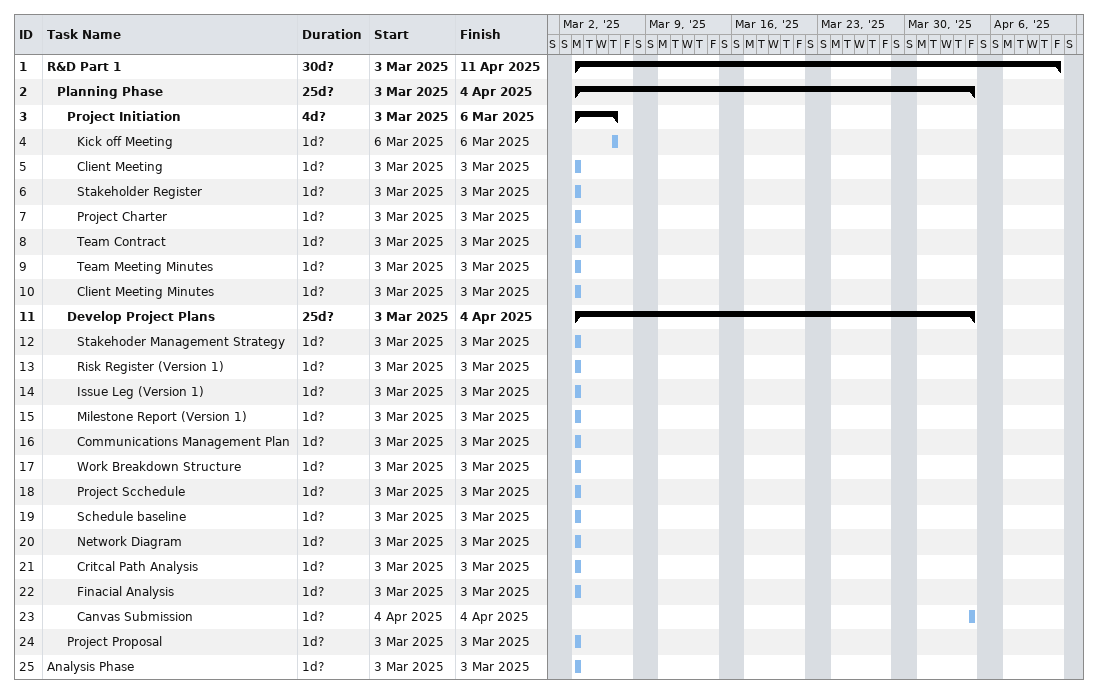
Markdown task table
| ID | Level | Task | Duration | Start | Finish |
|---|---|---|---|---|---|
| 1 | 1 | **R&D Part 1** | 30d? | 2025-03-03 | 2025-04-11 |
| 2 | 2 | **Planning Phase** | 25d? | 2025-03-03 | 2025-04-04 |
| 3 | 3 | **Project Initiation** | 4d? | 2025-03-03 | 2025-03-06 |
| 4 | 4 | Kick off Meeting | 1d? | 2025-03-06 | 2025-03-06 |
| 5 | 4 | Client Meeting | 1d? | 2025-03-03 | 2025-03-03 |
| 6 | 4 | Stakeholder Register | 1d? | 2025-03-03 | 2025-03-03 |
| 7 | 4 | Project Charter | 1d? | 2025-03-03 | 2025-03-03 |
| 8 | 4 | Team Contract | 1d? | 2025-03-03 | 2025-03-03 |
| 9 | 4 | Team Meeting Minutes | 1d? | 2025-03-03 | 2025-03-03 |
| 10 | 4 | Client Meeting Minutes | 1d? | 2025-03-03 | 2025-03-03 |
| 11 | 3 | **Develop Project Plans** | 25d? | 2025-03-03 | 2025-04-04 |
| 12 | 4 | Stakehoder Management Strategy | 1d? | 2025-03-03 | 2025-03-03 |
| 13 | 4 | Risk Register (Version 1) | 1d? | 2025-03-03 | 2025-03-03 |
| 14 | 4 | Issue Leg (Version 1) | 1d? | 2025-03-03 | 2025-03-03 |
| 15 | 4 | Milestone Report (Version 1) | 1d? | 2025-03-03 | 2025-03-03 |
| 16 | 4 | Communications Management Plan | 1d? | 2025-03-03 | 2025-03-03 |
| 17 | 4 | Work Breakdown Structure | 1d? | 2025-03-03 | 2025-03-03 |
| 18 | 4 | Project Scchedule | 1d? | 2025-03-03 | 2025-03-03 |
| 19 | 4 | Schedule baseline | 1d? | 2025-03-03 | 2025-03-03 |
| 20 | 4 | Network Diagram | 1d? | 2025-03-03 | 2025-03-03 |
| 21 | 4 | Critcal Path Analysis | 1d? | 2025-03-03 | 2025-03-03 |
| 22 | 4 | Finacial Analysis | 1d? | 2025-03-03 | 2025-03-03 |
| 23 | 4 | Canvas Submission | 1d? | 2025-04-04 | 2025-04-04 |
| 24 | 3 | Project Proposal | 1d? | 2025-03-03 | 2025-03-03 |
| 25 | 1 | Analysis Phase | 1d? | 2025-03-03 | 2025-03-03 |
